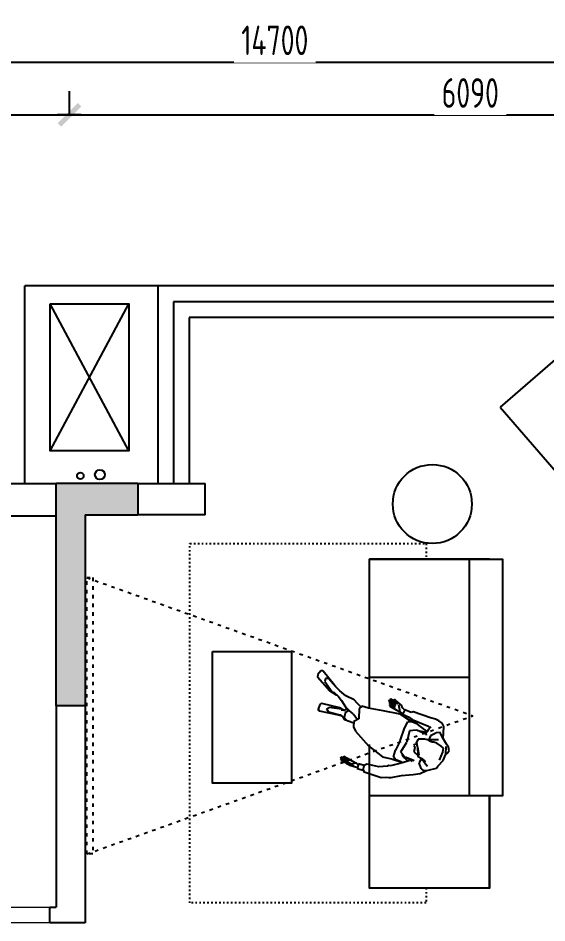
# Model space of a CAD drawing. Header units: inches. Extents: x -41 to 18814, y 11 to 13475.
# Drawn here: x 7514 to 11531, y 6600 to 13475 of the extents above; entities that cross this region are included whole.
import ezdxf

# ---------------------------------------------------------------- set-up
doc = ezdxf.new("R2010")
doc.units = ezdxf.units.IN
doc.header["$MEASUREMENT"] = 0
doc.linetypes.add('ACAD_ISO03W100', pattern=[30, 12, -18])
doc.linetypes.add('iGo户型优化10', pattern=[30, 12, -18])
for name, color, linetype in [('EVH 立面填充', 8, 'Continuous'), ('IBS-003-建筑窗框', 3, 'Continuous'), ('IBS-182-原建筑非承重墙', 150, 'Continuous'), ('IBS-200-原建筑承重墙柱', 200, 'Continuous'), ('IBS-63-原建筑窗', 63, 'Continuous'), ('IFF-51-活动家具', 51, 'Continuous'), ('iGo户型优化', 7, 'Continuous'), ('外标注', 50, 'Continuous')]:
    doc.layers.add(name, color=color, linetype=linetype)
doc.layers.add('门', color=65, linetype='Continuous', lineweight=13)
doc.styles.add('HBA-DIMT', font='ARCHS.SHX', dxfattribs={"width": 0.8})
doc.dimstyles.new('HBA_40', dxfattribs={"dimscale": 50, "dimtxt": 2.5, "dimasz": 0.1, "dimexe": 2, "dimexo": 2.5, "dimgap": 0.6, "dimtad": 1, "dimdec": 0, "dimrnd": 5, "dimzin": 0, "dimtxsty": 'HBA-DIMT', "dimblk": 'HBA_DIMENSION_TICK', "dimblk1": 'HBA_DIMENSION_TICK', "dimblk2": 'HBA_DIMENSION_TICK', "dimcen": 0.125, "dimclrd": 44, "dimclre": 44, "dimclrt": 2, "dimadec": 0, "dimazin": 0, "dimtfac": 1, "dimtdec": 0, "dimtix": 1, "dimtmove": 1, "dimatfit": 3, "dimldrblk": 'HBA_Leader_Dot', "dimfxl": 0, "dimtvp": 1, "dimtfill": 1, "dimtolj": 1, "dimtzin": 0, "dimarcsym": 0})

# ---------------------------------------------------------------- blocks, each defined once
blk = doc.blocks.new('HBA_DIMENSION_TICK')
at = {"color": 0, "linetype": 'ByBlock'}
for p, q in [((-10, 0), (0, 0)), ((0, 0), (10, 0))]:
    blk.add_line(p, q, dxfattribs=at)
at = {"color": 50, "linetype": 'ByBlock'}
blk.add_solid([(-10, -7), (-7, -10), (7, 10), (10, 7)], dxfattribs=at)
blk = doc.blocks.new('*D49')
at = {"layer": 'Defpoints', "color": 0, "transparency": 16777216}
for p in [(7904, 12740), (5324, 12515.4), (7904, 12515.4)]:
    blk.add_point(p, dxfattribs=at)
at = {"layer": '外标注', "color": 44, "lineweight": -2, "transparency": 16777216}
for p, q in [((5324, 12740), (5324, 12920)), ((7904, 12740), (7904, 12920)), ((5333, 12740), (7895, 12740))]:
    blk.add_line(p, q, dxfattribs=at)
at = {"layer": '外标注', "color": 44, "lineweight": -2, "transparency": 16777216, "xscale": 9, "yscale": 9, "zscale": 9, "rotation": 180}
blk.add_blockref('HBA_DIMENSION_TICK', (5324, 12740), dxfattribs=at)
at = {"layer": '外标注', "color": 44, "lineweight": -2, "transparency": 16777216, "xscale": 9, "yscale": 9, "zscale": 9}
blk.add_blockref('HBA_DIMENSION_TICK', (7904, 12740), dxfattribs=at)
at = {"layer": '外标注', "color": 2, "transparency": 16777216, "insert": (6614, 12906.5), "char_height": 225, "attachment_point": 5, "style": 'HBA-DIMT', "bg_fill": 3, "box_fill_scale": 1.25, "bg_fill_color": 256, "bg_fill_true_color": 13158600, "bg_fill_transparency": 0}
blk.add_mtext('\\A1;2580', dxfattribs=at)
blk = doc.blocks.new('HBA_Leader_Dot')
at = {"color": 0, "linetype": 'ByBlock'}
blk.add_line((-5, 0), (-10, 0), dxfattribs=at)
at = {"color": 0, "linetype": 'ByBlock', "const_width": 5}
blk.add_lwpolyline([(-2.5, 0, 1), (2.5, 0, 1)], format="xyb", close=True, dxfattribs=at)
blk = doc.blocks.new('*D50')
at = {"layer": 'Defpoints', "color": 0, "transparency": 16777216}
for p in [(13994, 12740), (7904, 12515.4), (13994, 12515.4)]:
    blk.add_point(p, dxfattribs=at)
at = {"layer": '外标注', "color": 44, "lineweight": -2, "transparency": 16777216}
for p, q in [((7904, 12740), (7904, 12920)), ((13994, 12740), (13994, 12920)), ((7913, 12740), (13985, 12740))]:
    blk.add_line(p, q, dxfattribs=at)
at = {"layer": '外标注', "color": 44, "lineweight": -2, "transparency": 16777216, "xscale": 9, "yscale": 9, "zscale": 9, "rotation": 180}
blk.add_blockref('HBA_DIMENSION_TICK', (7904, 12740), dxfattribs=at)
at = {"layer": '外标注', "color": 44, "lineweight": -2, "transparency": 16777216, "xscale": 9, "yscale": 9, "zscale": 9}
blk.add_blockref('HBA_DIMENSION_TICK', (13994, 12740), dxfattribs=at)
at = {"layer": '外标注', "color": 2, "transparency": 16777216, "insert": (10949, 12906.5), "char_height": 225, "attachment_point": 5, "style": 'HBA-DIMT', "bg_fill": 3, "box_fill_scale": 1.25, "bg_fill_color": 256, "bg_fill_true_color": 13158600, "bg_fill_transparency": 0}
blk.add_mtext('\\A1;6090', dxfattribs=at)
blk = doc.blocks.new('*D52')
at = {"layer": 'Defpoints', "color": 0, "transparency": 16777216}
for p in [(16814, 13140), (2114, 12740), (16814, 12740)]:
    blk.add_point(p, dxfattribs=at)
at = {"layer": '外标注', "color": 44, "lineweight": -2, "transparency": 16777216}
for p, q in [((2114, 12965), (2114, 13320)), ((16814, 12965), (16814, 13320)), ((2123, 13140), (16805, 13140))]:
    blk.add_line(p, q, dxfattribs=at)
at = {"layer": '外标注', "color": 44, "lineweight": -2, "transparency": 16777216, "xscale": 9, "yscale": 9, "zscale": 9, "rotation": 180}
blk.add_blockref('HBA_DIMENSION_TICK', (2114, 13140), dxfattribs=at)
at = {"layer": '外标注', "color": 44, "lineweight": -2, "transparency": 16777216, "xscale": 9, "yscale": 9, "zscale": 9}
blk.add_blockref('HBA_DIMENSION_TICK', (16814, 13140), dxfattribs=at)
at = {"layer": '外标注', "color": 2, "transparency": 16777216, "insert": (9464, 13306.5), "char_height": 225, "attachment_point": 5, "style": 'HBA-DIMT', "bg_fill": 3, "box_fill_scale": 1.25, "bg_fill_color": 256, "bg_fill_true_color": 13158600, "bg_fill_transparency": 0}
blk.add_mtext('\\A1;14700', dxfattribs=at)
blk = doc.blocks.new('A$C0ACF2E9F')
at = {"layer": 'iGo户型优化', "color": 251}
for p, q in [((196.6, 1052.9), (233.7, 1104.2)), ((233.7, 1104.2), (252.2, 1109.9)), ((252.2, 1109.9), (307.7, 1129.8)), ((300.6, 1102.8), (366.2, 1102.8)), ((307.7, 1129.8), (359, 1129.8)), ((359, 1129.8), (414.6, 1109.9)), ((361.9, 1129.8), (370.4, 1137)), ((366.2, 1102.8), (396.1, 1095.6)), ((370.4, 1137), (391.8, 1142.7)), ((391.8, 1142.7), (416, 1128.4)), ((416, 1128.4), (433.1, 1104.2)), ((433.1, 1104.2), (470.2, 1052.9)), ((149, 1005), (188.2, 1042.2)), ((192.3, 1050.1), (178.9, 1024.7)), ((196.6, 1052.9), (192.3, 1050.1)), ((232.2, 1014.4), (222.3, 1035.8)), ((396.1, 1095.6), (403.2, 1074.3)), ((403.2, 1074.3), (411.8, 1034.4)), ((411.8, 1034.4), (410.3, 1011.6)), ((440.3, 1035.8), (430.3, 1014.4)), ((456.6, 1067.8), (459.4, 1067.8)), ((459.4, 1067.8), (549.1, 1035.4)), ((470.2, 1052.9), (474.4, 1050.1)), ((474.4, 1050.1), (495.8, 1025.8)), ((549.1, 1035.4), (566.9, 1013.6)), ((122, 958.6), (149, 1005)), ((185.2, 1000.2), (178.9, 1024.7)), ((188.1, 997.3), (185.2, 1000.2)), ((188.1, 997.3), (222.3, 968.8)), ((257.9, 968.8), (222.3, 968.8)), ((245.1, 993.1), (232.2, 1014.4)), ((252.2, 974.5), (245.1, 993.1)), ((247.9, 1011.6), (252.2, 998.8)), ((259.3, 977.4), (252.2, 998.8)), ((257.9, 968.8), (252.2, 974.5)), ((259.3, 977.4), (257.9, 968.8)), ((257.9, 968.8), (257.9, 958.9)), ((410.3, 1011.6), (404.6, 998.8)), ((404.6, 998.8), (404.6, 977.4)), ((404.6, 977.4), (407.5, 968.8)), ((411.8, 970.3), (407.5, 958.9)), ((407.5, 968.8), (407.5, 958.9)), ((444.5, 968.8), (411.2, 968.8)), ((414.6, 993.1), (411.8, 974.5)), ((411.8, 974.5), (411.8, 970.3)), ((430.3, 1014.4), (414.6, 977.4)), ((478.7, 997.3), (444.5, 968.8)), ((481.6, 1000.2), (478.7, 997.3)), ((495.8, 1025.8), (481.6, 1000.2)), ((566.9, 1013.6), (573.9, 983.6)), ((573.9, 983.6), (575, 955.6)), ((81.9, 879.8), (108.7, 931.8)), ((108.7, 931.8), (122, 958.6)), ((220.8, 862), (209.4, 914.7)), ((220.8, 926.1), (220.8, 887.6)), ((262.2, 944.6), (257.9, 958.9)), ((269.3, 933.2), (262.2, 944.6)), ((282.1, 931.8), (269.3, 933.2)), ((275, 924.7), (274, 932.7)), ((329.1, 909), (275, 941.8)), ((280.7, 910.4), (275, 924.7)), ((287.8, 900.5), (280.7, 910.4)), ((319.1, 914.7), (282.1, 931.8)), ((287.8, 900.5), (319.1, 894.8)), ((329.1, 909), (319.1, 914.7)), ((359, 889.1), (319.1, 914.7)), ((329.1, 880.5), (319.1, 894.8)), ((329.1, 909), (359, 889.1)), ((344.8, 894.8), (337.7, 880.5)), ((349.1, 894.8), (344.8, 894.8)), ((349.1, 894.8), (344.8, 894.8)), ((400.4, 927.5), (386.1, 891.9)), ((404.6, 938.9), (400.4, 927.5)), ((407.5, 958.9), (404.6, 938.9)), ((448.8, 927.5), (436, 937.5)), ((443.1, 931.8), (443.1, 887.6)), ((443.1, 862), (457.4, 930.4)), ((464.5, 934.6), (448.8, 927.5)), ((459.6, 932.4), (470.2, 911.8)), ((464.5, 934.6), (486.3, 936.8)), ((470.2, 911.8), (488.7, 843.5)), ((497.2, 938.9), (486.3, 936.8)), ((508.5, 944.4), (497.2, 938.9)), ((507.2, 919), (500.1, 940.3)), ((504.4, 792.2), (507.2, 919)), ((569.9, 917.5), (562.8, 777.9)), ((575, 955.6), (569.9, 917.5)), ((37, 813.5), (81.9, 879.8)), ((161, 834.9), (116.8, 776.5)), ((206.7, 891.5), (161, 834.9)), ((171, 769.4), (175.2, 843.5)), ((175.2, 843.5), (178.8, 857)), ((175.2, 843.5), (175.2, 796.4)), ((215.1, 850.6), (200.3, 883.6)), ((226.5, 824.9), (215.1, 850.6)), ((220.8, 887.6), (220.8, 862)), ((220.8, 862), (220.8, 850.6)), ((245.1, 807.8), (220.8, 850.6)), ((337.7, 880.5), (329.1, 880.5)), ((386.1, 891.9), (359, 889.1)), ((443.1, 850.6), (417.5, 807.8)), ((443.1, 887.6), (443.1, 862)), ((443.1, 862), (443.1, 850.6)), ((488.7, 843.5), (493, 769.4)), ((488.7, 843.5), (488.7, 796.4)), ((7.6, 744.3), (24.2, 777.9)), ((24.2, 777.9), (29.8, 797.2)), ((29.8, 797.2), (37, 813.5)), ((114, 762.2), (105.4, 755.1)), ((116.8, 776.5), (114, 762.2)), ((158.1, 692.4), (175.2, 796.4)), ((175.2, 796.4), (188.1, 769.4)), ((188.1, 769.4), (242.2, 765.1)), ((239.4, 819.2), (226.5, 824.9)), ((320.6, 769.4), (242.2, 765.1)), ((245.1, 807.8), (332, 820.7)), ((320.6, 769.4), (423.2, 765.1)), ((417.5, 807.8), (332, 820.7)), ((423.2, 765.1), (477.3, 769.4)), ((488.7, 796.4), (477.3, 769.4)), ((488.7, 796.4), (507.2, 692.4)), ((511.5, 770.8), (504.4, 792.2)), ((511.5, 770.8), (512.9, 711)), ((562.8, 777.9), (551.4, 766.5)), ((551.4, 766.5), (552.9, 713.3)), ((564.2, 790.7), (562.8, 777.9)), ((0, 608.4), (7.6, 744.3)), ((76.9, 695.3), (59.8, 604.1)), ((105.4, 755.1), (76.9, 695.3)), ((193.8, 562.8), (158.1, 692.4)), ((507.2, 692.4), (483, 562.8)), ((552.9, 713.3), (512.9, 711)), ((522.9, 688.2), (520, 711)), ((524.3, 682.5), (522.9, 688.2)), ((550, 713.8), (558.5, 691)), ((558.5, 691), (574.2, 675.3)), ((527.2, 651.1), (524.3, 682.5)), ((569.9, 652.5), (524.3, 682.5)), ((534.3, 597), (527.2, 651.1)), ((551.4, 584.2), (541.4, 638.3)), ((544.3, 621.2), (544.3, 597)), ((565.6, 574.2), (552.8, 636.9)), ((577, 579.9), (565.6, 636.9)), ((579.9, 626.9), (572.8, 646.8)), ((574.2, 675.3), (584.2, 645.4)), ((588.4, 608.4), (579.9, 626.9)), ((579.9, 625.5), (587, 582.7)), ((584.2, 645.4), (594.1, 616.9)), ((7.1, 595.6), (0, 608.4)), ((2.4, 547.6), (7.1, 595.6)), ((7.1, 595.6), (44.2, 589.9)), ((44.2, 589.9), (39.1, 544.7)), ((59.8, 604.1), (44.2, 589.9)), ((259.3, 427.4), (193.8, 562.8)), ((483, 562.8), (457.4, 453.1)), ((541.4, 592.7), (534.3, 597)), ((544.3, 597), (541.4, 592.7)), ((557.1, 584.2), (551.4, 584.2)), ((561.4, 587), (557.1, 584.2)), ((558.5, 605.5), (561.4, 587)), ((571.3, 574.2), (565.6, 574.2)), ((571.3, 608.4), (574.2, 578.5)), ((574.2, 578.5), (571.3, 574.2)), ((582.7, 579.9), (577, 579.9)), ((587, 582.7), (582.7, 579.9)), ((592.7, 611.2), (588.4, 608.4)), ((594.1, 616.9), (592.7, 611.2)), ((10, 547.1), (2.4, 547.6)), ((2.9, 488.7), (7.1, 512.9)), ((7.1, 467.3), (2.9, 488.7)), ((7.1, 522.9), (10, 532.9)), ((7.1, 522.9), (7.1, 491.5)), ((7.1, 493), (7.1, 522.9)), ((7.1, 460.2), (7.1, 491.5)), ((39.1, 544.7), (10, 547.1)), ((10, 532.9), (10, 547.1)), ((17.1, 497.2), (35.6, 518.6)), ((17.1, 497.2), (17.1, 473)), ((34, 545.1), (37, 530)), ((37, 530), (35.6, 518.6)), ((35.6, 518.6), (39.9, 483)), ((39.9, 483), (47, 421.7)), ((10, 453.1), (7.1, 460.2)), ((14.2, 410.3), (8.5, 454.5)), ((15.7, 454.5), (10, 453.1)), ((17.1, 473), (15.7, 454.5)), ((17.1, 471.6), (24.2, 410.3)), ((25.6, 468.7), (32.8, 401.8)), ((32.8, 467.3), (38.5, 410.3)), ((44.2, 418.9), (38.5, 418.9)), ((47, 421.7), (44.2, 418.9)), ((283.5, 403.2), (259.3, 427.4)), ((356.2, 416), (323.4, 389)), ((428.9, 389), (356.2, 416)), ((457.4, 453.1), (453.1, 401.8)), ((18.5, 410.3), (14.2, 410.3)), ((24.2, 410.3), (18.5, 410.3)), ((22.8, 401.8), (21.4, 410.3)), ((27.1, 401.8), (22.8, 401.8)), ((32.8, 401.8), (27.1, 401.8)), ((32.8, 410.3), (31.3, 410.3)), ((38.5, 410.3), (32.8, 410.3)), ((323.4, 389), (283.5, 403.2)), ((309.2, 333.4), (309.3, 348.1)), ((309.3, 348.1), (312.9, 392.7)), ((363.3, 379), (346.5, 408.1)), ((374.7, 361.9), (363.3, 379)), ((374.7, 361.9), (386.1, 323.4)), ((453.1, 401.8), (428.9, 389)), ((444.5, 397.5), (460.2, 363.3)), ((460.2, 363.3), (474.4, 329.1)), ((321.8, 310.3), (309.2, 333.4)), ((309.4, 317), (309.2, 333.4)), ((323.4, 297.8), (309.4, 317)), ((362.6, 304.7), (321.8, 310.3)), ((329.1, 273.6), (323.4, 297.8)), ((323.4, 262.2), (326.3, 279.3)), ((326.3, 279.3), (327.7, 280.7)), ((326.3, 279.3), (327.7, 280.7)), ((362.6, 304.7), (384.7, 319.1)), ((371.9, 287.8), (364.7, 266.4)), ((369.6, 281.1), (373.3, 269.3)), ((387.5, 302.1), (371.9, 287.8)), ((371.9, 287.8), (377.6, 252.2)), ((400.4, 289.2), (382.9, 318)), ((386.1, 323.4), (400.4, 289.2)), ((388.9, 308.3), (387.5, 302.1)), ((433.1, 242.2), (400.4, 289.2)), ((474.4, 329.1), (480.1, 257.9)), ((296.4, 115.4), (323.4, 262.2)), ((314.9, 182.4), (327.7, 260.7)), ((327.7, 260.7), (329.1, 273.6)), ((373.3, 269.3), (349.1, 175.2)), ((377.6, 252.2), (356.2, 111.1)), ((453.1, 205.2), (433.1, 242.2)), ((480.1, 257.9), (495.8, 202.3)), ((314.9, 182.4), (329.1, 163.8)), ((329.1, 163.8), (349.1, 175.2)), ((468.7, 166.7), (453.1, 205.2)), ((458.8, 188.1), (458.8, 190.9)), ((467.3, 132.5), (458.8, 188.1)), ((467.3, 151), (468.7, 166.7)), ((517.2, 68.4), (467.3, 151)), ((467.3, 151), (467.3, 132.5)), ((495.8, 202.3), (514.3, 158.1)), ((514.3, 158.1), (550, 85.5)), ((521.5, 148.2), (587, 27.1)), ((304.9, 102.6), (296.4, 115.4)), ((296.4, 115.4), (304.9, 102.6)), ((341.9, 101.2), (304.9, 102.6)), ((356.2, 109.7), (341.9, 101.2)), ((530, 4.3), (467.3, 132.5)), ((550, 85.5), (541.4, 64.1)), ((541.4, 64.1), (517.2, 68.4)), ((547.1, 0), (530, 4.3)), ((530, 4.3), (530, 2.9)), ((547.1, 0), (530, 2.9)), ((581.3, 11.4), (547.1, 0)), ((581.3, 11.4), (547.1, 0)), ((587, 27.1), (581.3, 11.4)), ((587, 25.6), (581.3, 11.4)), ((587, 27.1), (587, 25.6))]:
    blk.add_line(p, q, dxfattribs=at)

msp = doc.modelspace()

# ---------------------------------------------------------------- hatches: boundary and pattern name
at = {"layer": 'EVH 立面填充'}
h = msp.add_hatch(color=256, dxfattribs=at)
h.dxf.hatch_style = 1
h.paths.add_polyline_path([(8024, 9699.8), (8424, 9699.8), (8424, 9939.8), (7804, 9939.8), (7804, 8249.8), (8024, 8249.8)])

# ---------------------------------------------------------------- linework, layer by layer
at = {"layer": 'IBS-003-建筑窗框', "color": 251, "ltscale": 10}
for p, q in [((14114, 11440), (8574, 11440)), ((8574, 11440), (8574, 9939.8)), ((13884, 11200), (8814, 11200)), ((8814, 11200), (8814, 9939.8))]:
    msp.add_line(p, q, dxfattribs=at)
at = {"layer": 'IBS-182-原建筑非承重墙'}
for p, q in [((7564, 9939.8), (7564, 11440)), ((8574, 11440), (7564, 11440)), ((7756, 10186.1), (8354.1, 11304.9)), ((8354.1, 10186.1), (7756, 11304.9)), ((7394, 9939.8), (7804, 9939.8)), ((8424, 9939.8), (8934, 9939.8)), ((8934, 9699.8), (8934, 9939.8)), ((8934, 9699.8), (8424, 9699.8)), ((7804, 9689.8), (7394, 9689.8)), ((7804, 8249.8), (7804, 6719.8)), ((8024, 8249.8), (8024, 6599.8)), ((7754, 6599.8), (7754, 6719.8)), ((7754, 6719.8), (7804, 6719.8)), ((8024, 6599.8), (7754, 6599.8))]:
    msp.add_line(p, q, dxfattribs=at)
msp.add_lwpolyline([(7756, 11304.9), (8354.1, 11304.9), (8354.1, 10186.1), (7756, 10186.1)], close=True, dxfattribs=at)
for centre, radius in [((8135.1, 10006.3), 37.5), ((7986.2, 9997.7), 25)]:
    msp.add_circle(centre, radius, dxfattribs=at)
at = {"layer": 'IBS-200-原建筑承重墙柱', "ltscale": 0.02}
for p, q in [((7804, 8249.8), (7804, 9939.8)), ((8424, 9939.8), (7804, 9939.8)), ((8424, 9939.8), (8424, 9699.8)), ((8024, 9699.8), (8024, 8249.8)), ((8024, 9699.8), (8424, 9699.8)), ((8024, 8249.8), (7804, 8249.8))]:
    msp.add_line(p, q, dxfattribs=at)
at = {"layer": 'IBS-63-原建筑窗'}
for p, q in [((14004, 11320), (8694, 11320)), ((8694, 11320), (8694, 9939.8))]:
    msp.add_line(p, q, dxfattribs=at)
at = {"layer": 'IFF-51-活动家具'}
for p, q in [((11094, 9364.5, 0), (10184, 9364.5, 0)), ((10944, 7564.5, 0), (10944, 9364.5, 0)), ((10944, 8464.5, 0), (10184, 8464.5, 0)), ((11094, 7564.5, 0), (10184, 7564.5, 0)), ((11094, 6864.5, 0), (11094, 7564.5, 0))]:
    msp.add_line(p, q, dxfattribs=at)
for points in [[(11175.4, 10519.5), (11714.1, 9895.8), (12264.4, 10371.1), (11725.7, 10994.8)], [(8990.2, 8661.2), (9590.2, 8661.2), (9590.2, 7661.2), (8990.2, 7661.2)]]:
    msp.add_lwpolyline(points, close=True, dxfattribs=at)
at = {"layer": 'IFF-51-活动家具', "linetype": 'ACAD_ISO03W100'}
msp.add_lwpolyline([(10612.6, 6864.5), (10612.6, 6751.3), (8818.7, 6751.3), (8818.7, 9482.6), (10612.6, 9482.6), (10612.6, 9364.5)], dxfattribs=at)
at = {"layer": 'IFF-51-活动家具', "elevation": 0}
for points in [[(10184, 8229.3), (10184, 9364.5), (11094, 9364.5)], [(11094, 9364.5), (11194, 9364.5), (11194, 7564.5), (11094, 7564.5)], [(11094, 6864.5), (10184, 6864.5), (10184, 7955.9)], [(11094, 7564.5), (11094, 6864.5), (10839, 6864.5)]]:
    msp.add_lwpolyline(points, dxfattribs=at)
at = {"layer": 'IFF-51-活动家具'}
msp.add_circle((10660.6, 9782.8), 300, dxfattribs=at)
at = {"layer": 'iGo户型优化', "color": 251, "linetype": 'iGo户型优化10', "ltscale": 2.2}
for p in [(8035.8, 9223.8), (8035.8, 7123.8)]:
    msp.add_line(p, (10969.4, 8173.8), dxfattribs=at)
msp.add_lwpolyline([(8035.8, 9223.8), (8080.8, 9223.8), (8080.8, 7123.8), (8035.8, 7123.8)], close=True, dxfattribs=at)
at = {"layer": '门', "color": 8, "lineweight": 5}
msp.add_lwpolyline([(6914, 6719.8), (7754, 6719.8), (7754, 6599.8), (6914, 6599.8)], close=True, dxfattribs=at)

# ---------------------------------------------------------------- block references
at = {"layer": 'IFF-51-活动家具', "xscale": -1, "rotation": 247.507696688802}
msp.add_blockref('A$C0ACF2E9F', (9581.6, 7981.5, 0), dxfattribs=at)

# ---------------------------------------------------------------- dimensions: what is measured, and where the dimension line sits
at = {"layer": '外标注'}
dim = msp.add_linear_dim(base=(7904, 12740), p1=(5324, 12515.4), p2=(7904, 12515.4), dimstyle='HBA_40', override={"dimscale": 90, "dimfxl": 200, "dimfxlon": 1}, dxfattribs=at)
dim.commit()
dim.dimension.update_dxf_attribs({"geometry": '*D49', "text_midpoint": (6614, 12906.5)})

# ---------------------------------------------------------------- next in the draw order: dimensions: what is measured, and where the dimension line sits
dim = msp.add_linear_dim(base=(13994, 12740), p1=(7904, 12515.4), p2=(13994, 12515.4), dimstyle='HBA_40', override={"dimscale": 90, "dimfxl": 200, "dimfxlon": 1}, dxfattribs=at)
dim.commit()
dim.dimension.update_dxf_attribs({"geometry": '*D50', "text_midpoint": (10949, 12906.5)})

# ---------------------------------------------------------------- next in the draw order: dimensions: what is measured, and where the dimension line sits
dim = msp.add_linear_dim(base=(16814, 13140), p1=(2114, 12740), p2=(16814, 12740), dimstyle='HBA_40', override={"dimscale": 90, "dimfxl": 200, "dimfxlon": 1}, dxfattribs=at)
dim.commit()
dim.dimension.update_dxf_attribs({"geometry": '*D52', "text_midpoint": (9464, 13306.5)})

doc.saveas('drawing.dxf')
